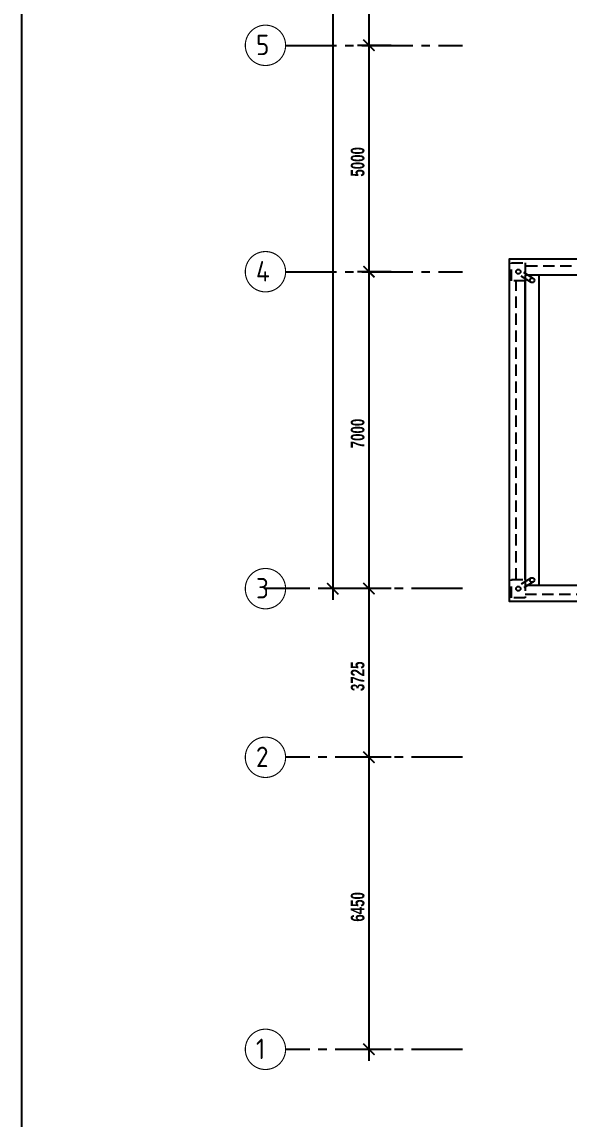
# Model space of a CAD drawing. Header units: inches. Extents: x -85907952 to 802144, y 988801 to 3125513.
# Drawn here: x 385828 to 397919, y 1017918 to 1042150 of the extents above; entities that cross this region are included whole.
import ezdxf

# ---------------------------------------------------------------- set-up
doc = ezdxf.new("R2010")
doc.units = ezdxf.units.IN
doc.header["$MEASUREMENT"] = 0
doc.linetypes.add('CENTER2', pattern=[1.125, 0.75, -0.125, 0.125, -0.125])
doc.linetypes.add('HIDDEN', pattern=[0.375, 0.25, -0.125])
for name, color, linetype in [('DIM', 4, 'Continuous'), ('DOWNPIPE', 8, 'Continuous'), ('GRID', 8, 'CENTER2'), ('GRID-TEXT', 8, 'Continuous'), ('LW', 2, 'Continuous'), ('t.block', 4, 'Continuous'), ('WALL', 1, 'Continuous')]:
    doc.layers.add(name, color=color, linetype=linetype)
doc.styles.add('STYLE1', font='ISOCP.SHX')
doc.styles.add('style2', font='sanssb__.ttf', dxfattribs={"height": 1200})

msp = doc.modelspace()

# ---------------------------------------------------------------- linework, layer by layer
at = {"linetype": 'ByBlock', "const_width": 37.5}
for points in [[(393621, 1041508), (393371, 1041758)], [(393371, 1041758), (393621, 1041508)], [(393621, 1036508), (393371, 1036758)], [(393371, 1036758), (393621, 1036508)], [(392571, 1029758), (392821, 1029508)], [(393371, 1029758), (393621, 1029508)], [(393621, 1029508), (393371, 1029758)], [(393621, 1025783), (393371, 1026033)], [(393371, 1026033), (393621, 1025783)], [(393371, 1019583), (393621, 1019333)]]:
    msp.add_lwpolyline(points, dxfattribs=at)
at = {"layer": 'DIM'}
for p, q in [((392696, 1062883), (392696, 1029383)), ((393496, 1045133), (393496, 1041383)), ((393496, 1041883), (393496, 1036383)), ((393990, 1041633), (393246, 1041633)), ((393990, 1041633), (393246, 1041633)), ((393496, 1036883), (393496, 1029383)), ((393990, 1036633), (393246, 1036633)), ((393990, 1036633), (393246, 1036633)), ((393496, 1029883), (393496, 1025658)), ((393190, 1029633), (392446, 1029633)), ((393990, 1029633), (393246, 1029633)), ((393990, 1029633), (393246, 1029633)), ((393496, 1026158), (393496, 1019208)), ((393990, 1025908), (393246, 1025908)), ((393990, 1025908), (393246, 1025908)), ((393990, 1019458), (393246, 1019458))]:
    msp.add_line(p, q, dxfattribs=at)
at = {"layer": 'DOWNPIPE', "linetype": 'HIDDEN', "ltscale": 1000}
for p, q in [((397129, 1036485), (396824, 1036676)), ((397076, 1036401), (396771, 1036591)), ((397076, 1029866), (396771, 1029676)), ((397129, 1029781), (396824, 1029591))]:
    msp.add_line(p, q, dxfattribs=at)
at = {"layer": 'DOWNPIPE'}
for centre in [(396798, 1036633), (397103, 1036443), (397103, 1029824), (396798, 1029633)]:
    msp.add_circle(centre, 50, dxfattribs=at)
at = {"layer": 'GRID', "ltscale": 1500}
for p, q in [((391655, 1041633), (395564, 1041633)), ((391655, 1036633), (395564, 1036633)), ((395564, 1029633), (391181, 1029633)), ((395564, 1025908), (391655, 1025908)), ((395564, 1019458), (391655, 1019458))]:
    msp.add_line(p, q, dxfattribs=at)
at = {"layer": 'GRID-TEXT', "const_width": 24.7}
for points in [[(391655, 1041633, 1), (390764, 1041633, 0.414214), (391209, 1041188, 0.414214), (391655, 1041633, 1)], [(391655, 1036633, 1), (390764, 1036633, 0.414214), (391209, 1036188, 0.414214), (391655, 1036633, 1)], [(391655, 1029633, 1), (390764, 1029633, 0.414214), (391209, 1029188, 0.414214), (391655, 1029633, 1)], [(391655, 1025908, 1), (390764, 1025908, 0.414214), (391209, 1025463, 0.414214), (391655, 1025908, 1)], [(391655, 1019458, 1), (390764, 1019458, 0.414214), (391209, 1019013, 0.414214), (391655, 1019458, 1)]]:
    msp.add_lwpolyline(points, format="xyb", dxfattribs=at)
at = {"layer": 'LW', "linetype": 'HIDDEN', "ltscale": 1000}
for p, q in [((400598, 1036758), (396948, 1036758)), ((396748, 1029833), (396748, 1036433)), ((396948, 1029508), (403698, 1029508))]:
    msp.add_line(p, q, dxfattribs=at)
at = {"layer": 'LW'}
msp.add_line((397248, 1036558), (397248, 1029708), dxfattribs=at)
for points in [[(400598, 1036908), (396598, 1036908), (396598, 1029358), (403698, 1029358)], [(400598, 1036558), (396948, 1036558), (396948, 1029708), (403698, 1029708)]]:
    msp.add_lwpolyline(points, dxfattribs=at)
at = {"layer": 'LW', "linetype": 'HIDDEN', "ltscale": 1000}
for points in [[(396648, 1036833), (396948, 1036833), (396948, 1036433), (396648, 1036433)], [(396648, 1029833), (396948, 1029833), (396948, 1029433), (396648, 1029433)]]:
    msp.add_lwpolyline(points, close=True, dxfattribs=at)
at = {"layer": 't.block', "color": 7, "ltscale": 0.5}
msp.add_lwpolyline([(480683, 1006939), (385828, 1006939), (385828, 1071801), (480683, 1071801)], close=True, dxfattribs=at)
at = {"layer": 'WALL'}
for p, q in [((400598, 1036558), (396948, 1036558)), ((396948, 1029833), (396948, 1036433)), ((396948, 1029708), (403698, 1029708))]:
    msp.add_line(p, q, dxfattribs=at)

# ---------------------------------------------------------------- texts
at = {"layer": 'DIM', "style": 'style2', "width": 0.7}
for s, p in [('5000', (393396, 1038733)), ('7000', (393396, 1032733)), ('3725', (393396, 1027371)), ('6450', (393396, 1022278))]:
    msp.add_text(s, height=300, rotation=90, dxfattribs=at).set_placement(p)
at = {"layer": 'GRID-TEXT', "style": 'STYLE1'}
for s, p in [('5', (391001, 1041418)), ('4', (391001, 1036418)), ('3', (391001, 1029418)), ('2', (391001, 1025693)), ('1', (391001, 1019243))]:
    msp.add_text(s, height=450, dxfattribs=at).set_placement(p)

doc.saveas('drawing.dxf')
